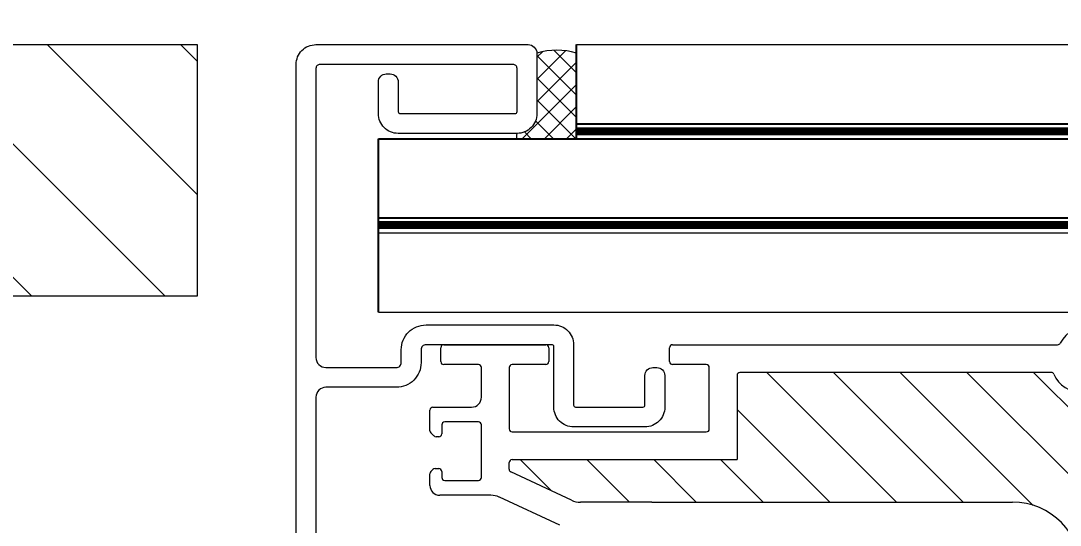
# Model space of a CAD drawing. Header units: millimetres. Extents: x 446 to 2479, y 3132 to 6007.
# Drawn here: x 1354 to 1459, y 4577.2 to 4628.2 of the extents above; entities that cross this region are included whole.
import ezdxf

# ---------------------------------------------------------------- set-up
doc = ezdxf.new("R2010")
doc.units = ezdxf.units.MM
doc.header["$LTSCALE"] = 30
doc.linetypes.add('DASHED2', pattern=[0.375, 0.25, -0.125])
doc.layers.get('Defpoints').update_dxf_attribs({"lineweight": 9})
for name, color, linetype, lineweight in [('CONSTRUCTION', 40, 'Continuous', 20), ('FAKRO TEXT', 80, 'Continuous', 9), ('FAKRO WINDOW', 7, 'Continuous', 20)]:
    doc.layers.add(name, color=color, linetype=linetype, lineweight=lineweight)
doc.styles.add('FAKRO', font='arial.ttf')
doc.styles.get("Standard").update_dxf_attribs({"font": 'arial.ttf'})
doc.dimstyles.new('FAKRO', dxfattribs={"dimscale": 5, "dimtxt": 2, "dimasz": 1.5, "dimexe": 2, "dimexo": 13, "dimgap": 0.5, "dimtad": 1, "dimdec": 0, "dimrnd": 0.1, "dimzin": 1, "dimdsep": 46, "dimtxsty": 'Standard', "dimblk": 'OBLIQUE', "dimcen": 2, "dimclrd": 3, "dimclre": 3, "dimclrt": 3, "dimadec": 0, "dimazin": 0, "dimtfac": 1, "dimtdec": 0, "dimtix": 1, "dimtmove": 2, "dimatfit": 3, "dimldrblk": 'OBLIQUE', "dimfxl": 1, "dimfxlon": 1, "dimtolj": 1, "dimarcsym": 0})

# ---------------------------------------------------------------- blocks, each defined once
blk = doc.blocks.new('konstr dół')
at = {"layer": 'CONSTRUCTION', "lineweight": -2}
h = blk.add_hatch(dxfattribs=at)
h.set_pattern_fill('ANSI31', color=256, scale=3, angle=90, style=0)
h.set_pattern_definition([(135, (-891.971, -5046.893), (-6.735192, -6.735192), [])])
h.paths.add_polyline_path([(72.67, 470.74), (72.67, 496.14), (14.76, 496.14), (14.76, 470.74)])
h.paths.add_polyline_path([(82.67, 496.14), (82.67, 470.74), (232.67, 470.74), (232.67, 496.14)])
at = {"layer": 'CONSTRUCTION'}
blk.add_line((232.67, 470.74), (232.67, 470.74), dxfattribs=at)
for points in [[(82.67, 496.14), (232.67, 496.14)], [(232.67, 496.14), (232.67, 470.74)], [(232.67, 470.74), (82.67, 470.74)]]:
    blk.add_lwpolyline(points, dxfattribs=at)
blk = doc.blocks.new('_Oblique')
at = {"color": 0, "linetype": 'ByBlock', "lineweight": -2}
blk.add_line((-0.5, -0.5), (0.5, 0.5), dxfattribs=at)
blk = doc.blocks.new('*D13')
at = {"layer": 'Defpoints', "color": 0, "transparency": 16777216}
for p in [(2184.35, 4697.98), (1364.33, 4429.22), (2184.35, 4429.22)]:
    blk.add_point(p, dxfattribs=at)
at = {"layer": 'FAKRO TEXT', "color": 3, "lineweight": -2, "transparency": 16777216}
for p, q in [((1364.33, 4654.22), (1364.33, 4707.98)), ((2184.35, 4654.22), (2184.35, 4707.98)), ((1364.33, 4697.98), (2184.35, 4697.98))]:
    blk.add_line(p, q, dxfattribs=at)
at = {"layer": 'FAKRO TEXT', "color": 3, "lineweight": -2, "transparency": 16777216, "xscale": 7.5, "yscale": 7.5, "zscale": 7.5, "rotation": 180}
blk.add_blockref('_Oblique', (1364.33, 4697.98), dxfattribs=at)
at = {"layer": 'FAKRO TEXT', "color": 3, "lineweight": -2, "transparency": 16777216, "xscale": 7.5, "yscale": 7.5, "zscale": 7.5}
blk.add_blockref('_Oblique', (2184.35, 4697.98), dxfattribs=at)
at = {"layer": 'FAKRO TEXT', "color": 3, "transparency": 16777216, "insert": (1774.34, 4710.82), "char_height": 20, "attachment_point": 5}
blk.add_mtext('\\A1;S', dxfattribs=at)
blk = doc.blocks.new('A$C618D56B3')
at = {"layer": 'FAKRO WINDOW'}
h = blk.add_hatch(dxfattribs=at)
h.set_pattern_fill('ANSI37', color=256, scale=0.5)
h.set_pattern_definition([(45, (-1315.9193, -5409.7514), (-1.122532, 1.122532), []), (135, (-1315.9193, -5409.7514), (-1.122532, -1.122532), [])])
h.paths.add_polyline_path([(45.78, 369.42, 0.148547), (41.78, 369.42), (41.78, 363.32, -0.414214), (39.78, 361.32, 0.222709), (39.78, 360.78), (45.78, 360.78)])
h = blk.add_hatch(dxfattribs=at)
h.set_pattern_fill('ANSI31', color=256, scale=1.5, angle=270)
h.set_pattern_definition([(315, (-2342.7873, -8688.7484), (3.367596, 3.367596), [])])
h.paths.add_polyline_path([(99.61, 239.28), (100.69, 239.28), (158.27, 239.28, 0.354119), (158.57, 239.52), (163.6, 263.22), (168.73, 287.32, 0.476976), (168.43, 287.68), (142.48, 287.68), (138.78, 287.68, -0.414214), (133.98, 292.48), (133.98, 295.58), (133.98, 327.08, 0.414214), (133.68, 327.38), (133.45, 327.38, 0.224641), (133.22, 327.27, -0.704399), (126.48, 329.68), (126.48, 334.88, 0.414214), (126.18, 335.18), (99.98, 335.18), (96.78, 335.18, -0.294747), (93.96, 337, 0.294747), (93.69, 337.18), (62.28, 337.18, 0.414214), (61.98, 336.88), (61.98, 328.38), (39.28, 328.38, 0.414214), (38.98, 328.08), (38.98, 327.41, 0.291473), (39.16, 327.14), (45.26, 324.29, 0.109518), (46.19, 324.08), (53.38, 324.08), (89.78, 324.08, -0.414214), (96.78, 317.08), (96.78, 298.18), (98.41, 240.45, 0.405982)])
for p, q in [((45.78, 360.78), (45.78, 370.28)), ((45.78, 362.28), (405.59, 362.28)), ((25.78, 343.28), (25.78, 360.78)), ((25.78, 360.78), (405.59, 360.78)), ((25.78, 352.78), (405.59, 352.78))]:
    blk.add_line(p, q)
at = {"const_width": 0.8}
blk.add_lwpolyline([(405.59, 352.07), (25.78, 352.07)], dxfattribs=at)
at = {"layer": 'FAKRO WINDOW', "color": 7, "linetype": 'Continuous'}
for p, q in [((45.78, 370.28), (405.59, 370.28)), ((25.78, 351.28), (405.59, 351.28)), ((25.78, 343.28), (405.59, 343.28))]:
    blk.add_line(p, q, dxfattribs=at)
at = {"layer": 'FAKRO WINDOW', "linetype": 'Continuous'}
for p, q in [((32.38, 339.98), (42.68, 339.98)), ((55.48, 339.98), (65.78, 339.98)), ((65.78, 339.98), (94.34, 339.98)), ((32.08, 338.28), (32.08, 339.68)), ((42.98, 339.68), (42.98, 338.28)), ((55.18, 338.28), (55.18, 339.68)), ((35.88, 337.98), (32.38, 337.98)), ((42.68, 337.98), (39.28, 337.98)), ((58.88, 337.98), (55.48, 337.98)), ((36.18, 334.68), (36.18, 337.68)), ((38.98, 337.68), (38.98, 331.48)), ((59.18, 331.48), (59.18, 337.68)), ((61.98, 336.88), (61.98, 328.38)), ((93.69, 337.18), (62.28, 337.18)), ((31.28, 333.68), (35.18, 333.68)), ((30.98, 331.3), (30.98, 333.38)), ((32.18, 331.88), (32.18, 330.98)), ((35.88, 332.18), (32.48, 332.18)), ((36.18, 326.58), (36.18, 331.88)), ((31.39, 330.77), (31.07, 331.09)), ((31.88, 330.68), (31.61, 330.68)), ((39.28, 331.18), (58.88, 331.18)), ((31.07, 327.17), (31.29, 327.39)), ((31.5, 327.48), (31.88, 327.48)), ((38.98, 327.41), (38.98, 328.08)), ((39.28, 328.38), (61.98, 328.38)), ((30.98, 325.78), (30.98, 326.96)), ((32.18, 327.18), (32.18, 326.58)), ((45.26, 324.29), (39.16, 327.14)), ((32.48, 326.28), (35.88, 326.28)), ((37.14, 324.78), (31.98, 324.78)), ((44.08, 321.75), (37.99, 324.59)), ((53.38, 324.08), (46.19, 324.08)), ((53.38, 324.08), (89.78, 324.08))]:
    blk.add_line(p, q, dxfattribs=at)
at = {"layer": 'FAKRO WINDOW', "color": 7, "linetype": 'Continuous'}
for points in [[(17.48, 367.88), (17.48, 368.28, -0.414214), (19.48, 370.28), (40.89, 370.28, -0.40946), (41.78, 369.42), (41.78, 363.32, -0.414214), (39.78, 361.32), (27.78, 361.32, -0.414214), (25.78, 363.32), (25.78, 366.52, -0.414214), (26.58, 367.32), (26.98, 367.32, -0.414214), (27.78, 366.52), (27.78, 363.52, 0.414214), (27.98, 363.32), (39.58, 363.32, 0.414214), (39.78, 363.52), (39.78, 367.88, 0.414214), (39.38, 368.28), (19.88, 368.28, 0.414214), (19.48, 367.88)], [(19.48, 367.88), (19.48, 338.68, 0.414214), (20.48, 337.68), (27.59, 337.68, 0.414214), (28.09, 338.18), (28.09, 339.48, -0.414214), (30.59, 341.98), (43.49, 341.98, -0.414214), (45.49, 339.98), (45.49, 333.88, 0.414214), (45.69, 333.68), (52.49, 333.68, 0.414214), (52.69, 333.88), (52.69, 336.88, -0.414214), (53.49, 337.68), (53.89, 337.68, -0.414214), (54.69, 336.88), (54.69, 333.68, -0.414214), (52.69, 331.68), (45.49, 331.68, -0.414214), (43.49, 333.68), (43.49, 339.78, 0.414214), (43.29, 339.98), (30.59, 339.98, 0.414214), (30.09, 339.48), (30.09, 338.18, -0.414214), (27.59, 335.68), (20.48, 335.68, 0.414214), (19.48, 334.68), (19.48, 289.79, -0.414214)]]:
    blk.add_lwpolyline(points, format="xyb", dxfattribs=at)
blk.add_lwpolyline([(17.48, 289.79), (17.48, 368.28)], dxfattribs=at)
at = {"layer": 'FAKRO WINDOW', "const_width": 0.8}
blk.add_lwpolyline([(405.59, 361.54), (45.78, 361.54)], dxfattribs=at)
at = {"layer": 'FAKRO WINDOW'}
for centre, radius, start, end in [((43.78, 362.84), 6.88, 73.1013, 106.8987), ((40.36, 361.05), 0.641, 154.8892, 205.1108)]:
    blk.add_arc(centre, radius, start, end, dxfattribs=at)
at = {"layer": 'FAKRO WINDOW', "linetype": 'Continuous'}
for centre, radius, start, end in [((97.68, 338.48), 3.5, 90, 151.7263), ((32.38, 339.68), 0.3, 90, 180), ((42.68, 339.68), 0.3, 0, 90), ((55.48, 339.68), 0.3, 90, 180), ((94.34, 340.28), 0.3, 270, 331.7263), ((32.38, 338.28), 0.3, 180, 270), ((35.88, 337.68), 0.3, 0, 90), ((39.28, 337.68), 0.3, 90, 180), ((42.68, 338.28), 0.3, 270, 0), ((55.48, 338.28), 0.3, 180, 270), ((58.88, 337.68), 0.3, 0, 90), ((62.28, 336.88), 0.3, 90, 180), ((93.69, 336.88), 0.3, 24.3092, 90), ((96.78, 338.28), 3.1, 204.3092, 270), ((31.28, 333.38), 0.3, 90, 180), ((35.18, 334.68), 1, 270, 0), ((32.48, 331.88), 0.3, 90, 180), ((35.88, 331.88), 0.3, 0, 90), ((31.28, 331.3), 0.3, 180, 225), ((31.61, 330.98), 0.3, 225, 270), ((31.88, 330.98), 0.3, 270, 360), ((39.28, 331.48), 0.3, 180, 270), ((58.88, 331.48), 0.3, 270, 360), ((31.5, 327.18), 0.3, 90, 135), ((31.88, 327.18), 0.3, 0, 90), ((39.28, 328.08), 0.3, 90, 180), ((39.28, 327.41), 0.3, 180, 245), ((31.28, 326.96), 0.3, 135, 180), ((32.48, 326.58), 0.3, 180, 270), ((35.88, 326.58), 0.3, 270, 0), ((31.98, 325.78), 1, 180, 270), ((37.14, 322.78), 2, 65, 90), ((46.19, 326.28), 2.2, 245, 270), ((89.78, 317.08), 7, 0, 90)]:
    blk.add_arc(centre, radius, start, end, dxfattribs=at)
blk = doc.blocks.new('*D23')
at = {"layer": 'Defpoints', "color": 0, "transparency": 16777216}
for p in [(2166.84, 4664.78), (1381.83, 4585.97), (2166.84, 4585.97)]:
    blk.add_point(p, dxfattribs=at)
at = {"layer": 'FAKRO TEXT', "color": 3, "lineweight": -2, "transparency": 16777216}
for p, q in [((1381.83, 4645.97), (1381.83, 4674.78)), ((2166.84, 4645.97), (2166.84, 4674.78)), ((1381.83, 4664.78), (2166.84, 4664.78))]:
    blk.add_line(p, q, dxfattribs=at)
at = {"layer": 'FAKRO TEXT', "color": 3, "lineweight": -2, "transparency": 16777216, "xscale": 7.5, "yscale": 7.5, "zscale": 7.5, "rotation": 180}
blk.add_blockref('_Oblique', (1381.83, 4664.78), dxfattribs=at)
at = {"layer": 'FAKRO TEXT', "color": 3, "lineweight": -2, "transparency": 16777216, "xscale": 7.5, "yscale": 7.5, "zscale": 7.5}
blk.add_blockref('_Oblique', (2166.84, 4664.78), dxfattribs=at)
at = {"layer": 'FAKRO TEXT', "color": 3, "transparency": 16777216, "insert": (1774.34, 4677.62), "char_height": 10, "attachment_point": 5, "style": 'FAKRO'}
blk.add_mtext('\\A1;{\\H2x;C}', dxfattribs=at)

msp = doc.modelspace()

# ---------------------------------------------------------------- block references
at = {"color": 3}
msp.add_blockref('A$C618D56B3', (1364.35, 4255.47), dxfattribs=at)
at = {"layer": 'CONSTRUCTION', "linetype": 'DASHED2', "ltscale": 2}
msp.add_blockref('konstr dół', (1139.16, 4129.61), dxfattribs=at)

# ---------------------------------------------------------------- dimensions: what is measured, and where the dimension line sits
at = {"layer": 'FAKRO TEXT'}
for base, p1, p2, text, override, picture, middle in [((2184.35, 4697.98), (1364.33, 4429.22), (2184.35, 4429.22), 'S', {"dimtxt": 4, "dimexo": 45, "dimfxlon": 0}, '*D13', (1774.34, 4710.82)), ((2166.84, 4664.78), (1381.83, 4585.97), (2166.84, 4585.97), '{\\H2x;C}', {"dimexo": 12, "dimtxsty": 'FAKRO', "dimfxlon": 0}, '*D23', (1774.34, 4677.62))]:
    dim = msp.add_linear_dim(base=base, p1=p1, p2=p2, text=text, dimstyle='FAKRO', override=override, dxfattribs=at)
    dim.commit()
    dim.dimension.update_dxf_attribs({"geometry": picture, "text_midpoint": middle})

doc.saveas('drawing.dxf')
